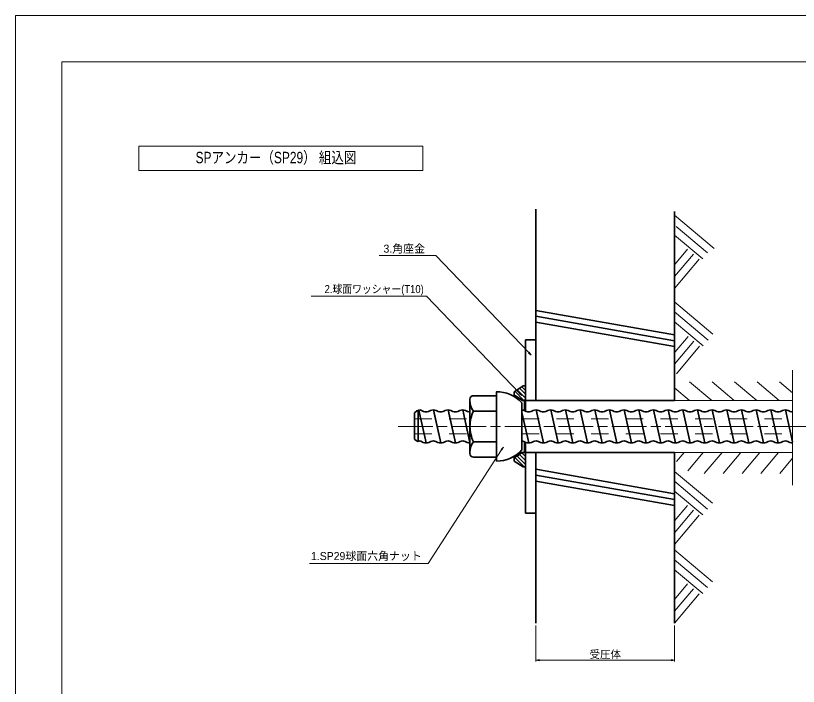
# Model space of a CAD drawing. Units: millimetres at full size, sheet at 1:2.5; details may follow other scales. Extents: x 4006 to 5686, y -945 to 258.
# Drawn here: x 4006 to 4683, y -322 to 258 of the extents above; entities that cross this region are included whole.
import ezdxf
from ezdxf.enums import TextEntityAlignment as Align

# ---------------------------------------------------------------- set-up
doc = ezdxf.new("R2010")
doc.units = ezdxf.units.MM
doc.header["$LTSCALE"] = 2.5
doc.linetypes.add('CHAIN', pattern=[18.5, 12, -1.5, 3.5, -1.5])
doc.linetypes.add('DASHED_SPACED', pattern=[12, 6, -6])
for name, color, linetype, lineweight in [('1外形線', 7, 'Continuous', 35), ('2細い実線', 3, 'Continuous', 20), ('3隠れ線', 2, 'DASHED_SPACED', 13), ('4中心線', 1, 'CHAIN', 15), ('6寸法線', 4, 'Continuous', 13), ('7 枠・タイトル', 7, 'Continuous', 13)]:
    doc.layers.add(name, color=color, linetype=linetype, lineweight=lineweight)
doc.styles.add('ＭＳ ゴシック', font='')
doc.styles.add('ＭＳ Ｐゴシック', font='')
doc.styles.get('ＭＳ ゴシック').set_extended_font_data('MS Gothic')
doc.styles.get('ＭＳ Ｐゴシック').set_extended_font_data('MS PGothic')
pattern_1 = [(315, (3519.181, 141.069), (1.6838, 1.6838), [])]

# ---------------------------------------------------------------- blocks, each defined once
blk = doc.blocks.new('open_arrow')
at = {"color": 0, "linetype": 'Continuous', "lineweight": -2}
blk.add_lwpolyline([(7.5, 1.25), (0, 0), (7.5, -1.25)], dxfattribs=at)

msp = doc.modelspace()

# ---------------------------------------------------------------- hatches: boundary and pattern name
at = {"layer": '2細い実線'}
h = msp.add_hatch(dxfattribs=at)
h.set_pattern_fill('USER', color=256, style=0, pattern_type=2)
h.set_pattern_definition([(140, (110.027, 419.882), (-8.03485, -9.57556), [])])
h.paths.add_polyline_path([(4678.293, -74.847), (4678.293, -58.745), (4576.145, -58.745), (4576.145, -74.847)])
h = msp.add_hatch(dxfattribs=at)
h.set_pattern_fill('USER', color=256, style=0, pattern_type=2)
h.set_pattern_definition(pattern_1)
h.paths.add_polyline_path([(4447.145, -74.847), (4444.145, -74.847, 0.0702), (4437.145, -70.235), (4437.145, -67.347), (4445.145, -62.347), (4447.145, -62.347)])
h = msp.add_hatch(dxfattribs=at)
h.set_pattern_fill('USER', color=256, style=0, pattern_type=2)
h.set_pattern_definition(pattern_1)
h.paths.add_polyline_path([(4445.145, -132.347), (4447.145, -132.347), (4447.145, -119.847), (4444.145, -119.847, -0.0702), (4437.145, -124.459), (4437.145, -127.347)])
h = msp.add_hatch(dxfattribs=at)
h.set_pattern_fill('USER', color=256, style=0, pattern_type=2)
h.set_pattern_definition([(50, (110.027, 439.882), (-9.57556, 8.03485), [])])
h.paths.add_polyline_path([(4576.145, -119.847), (4576.145, -126.257), (4590.272, -138.112), (4678.293, -138.112), (4678.293, -119.847)])

# ---------------------------------------------------------------- linework, layer by layer
at = {"layer": '1外形線'}
for p, q in [((4456.145, 90.478), (4456.145, -74.852)), ((4576.145, -74.847), (4576.145, 88.418)), ((4576.145, -18.134), (4456.145, 3.025)), ((4576.145, -23.211), (4456.145, -2.052)), ((4576.145, -28.289), (4456.145, -7.129)), ((4447.145, -84.084), (4447.145, -22.347)), ((4447.145, -22.347), (4456.145, -22.347)), ((4422.021, -67.347), (4422.021, -127.347)), ((4437.145, -67.347), (4445.145, -62.347)), ((4437.145, -71.438), (4437.145, -67.347)), ((4445.145, -62.347), (4447.145, -62.347)), ((4447.145, -74.847), (4447.145, -62.347)), ((4399.021, -73.797), (4399.021, -120.897)), ((4422.021, -70.797), (4402.021, -70.797)), ((4447.145, -73.847), (4446.145, -74.847)), ((4444.021, -76.951), (4444.021, -117.743)), ((4444.021, -76.951), (4444.021, -117.743)), ((4447.145, -74.847), (4444.145, -74.847)), ((4446.145, -74.847), (4446.145, -83.623)), ((4447.145, -74.847), (4456.145, -74.847)), ((4456.145, -74.847), (4576.145, -74.847)), ((4352.91, -83.999), (4351.145, -85.764)), ((4351.145, -108.264), (4351.145, -85.764)), ((4353.259, -83.879), (4354.145, -83.546)), ((4354.145, -83.546), (4354.145, -110.478)), ((4354.704, -83.362), (4360.995, -111.597)), ((4355.244, -85.787), (4360.995, -111.597)), ((4358.847, -84.362), (4357.078, -83.546)), ((4358.847, -84.362), (4357.078, -83.546)), ((4364.844, -83.546), (4363.076, -84.362)), ((4367.345, -83.097), (4373.695, -111.597)), ((4367.944, -85.787), (4373.695, -111.597)), ((4371.547, -84.362), (4369.778, -83.546)), ((4371.547, -84.362), (4369.778, -83.546)), ((4377.545, -83.546), (4375.776, -84.362)), ((4380.045, -83.097), (4386.395, -111.597)), ((4380.644, -85.787), (4386.395, -111.597)), ((4384.247, -84.362), (4382.478, -83.546)), ((4384.247, -84.362), (4382.478, -83.546)), ((4390.245, -83.546), (4388.476, -84.362)), ((4392.745, -83.097), (4399.021, -111.266)), ((4393.344, -85.787), (4399.021, -111.266)), ((4396.947, -84.362), (4395.178, -83.546)), ((4396.947, -84.362), (4395.178, -83.546)), ((4422.021, -84.072), (4402.021, -84.072)), ((4444.021, -85.234), (4449.895, -111.597)), ((4447.747, -84.362), (4445.978, -83.546)), ((4447.747, -84.362), (4445.978, -83.546)), ((4447.747, -84.362), (4445.978, -83.546)), ((4453.745, -83.546), (4451.976, -84.362)), ((4453.745, -83.546), (4451.976, -84.362)), ((4456.245, -83.097), (4462.595, -111.597)), ((4460.447, -84.362), (4458.678, -83.546)), ((4460.447, -84.362), (4458.678, -83.546)), ((4460.447, -84.362), (4458.678, -83.546)), ((4466.445, -83.546), (4464.676, -84.362)), ((4466.445, -83.546), (4464.676, -84.362)), ((4468.945, -83.097), (4475.295, -111.597)), ((4473.147, -84.362), (4471.378, -83.546)), ((4473.147, -84.362), (4471.378, -83.546)), ((4473.147, -84.362), (4471.378, -83.546)), ((4479.145, -83.546), (4477.376, -84.362)), ((4481.645, -83.097), (4487.995, -111.597)), ((4485.847, -84.362), (4484.078, -83.546)), ((4485.847, -84.362), (4484.078, -83.546)), ((4491.845, -83.546), (4490.076, -84.362)), ((4494.345, -83.097), (4500.695, -111.597)), ((4498.547, -84.362), (4496.778, -83.546)), ((4498.547, -84.362), (4496.778, -83.546)), ((4504.545, -83.546), (4502.776, -84.362)), ((4507.045, -83.097), (4513.395, -111.597)), ((4511.247, -84.362), (4509.479, -83.546)), ((4511.247, -84.362), (4509.479, -83.546)), ((4517.245, -83.546), (4515.476, -84.362)), ((4519.745, -83.097), (4526.095, -111.597)), ((4523.947, -84.362), (4522.179, -83.546)), ((4523.947, -84.362), (4522.179, -83.546)), ((4529.945, -83.546), (4528.176, -84.362)), ((4532.445, -83.097), (4538.795, -111.597)), ((4536.647, -84.362), (4534.879, -83.546)), ((4536.647, -84.362), (4534.879, -83.546)), ((4542.645, -83.546), (4540.876, -84.362)), ((4545.146, -83.097), (4551.495, -111.597)), ((4549.348, -84.362), (4547.579, -83.546)), ((4549.348, -84.362), (4547.579, -83.546)), ((4555.345, -83.546), (4553.576, -84.362)), ((4557.846, -83.097), (4564.196, -111.597)), ((4562.048, -84.362), (4560.279, -83.546)), ((4562.048, -84.362), (4560.279, -83.546)), ((4568.045, -83.546), (4566.276, -84.362)), ((4570.546, -83.097), (4576.896, -111.597)), ((4574.748, -84.362), (4572.979, -83.546)), ((4574.748, -84.362), (4572.979, -83.546)), ((4580.745, -83.546), (4578.976, -84.362)), ((4583.246, -83.097), (4589.596, -111.597)), ((4587.448, -84.362), (4585.679, -83.546)), ((4587.448, -84.362), (4585.679, -83.546)), ((4593.445, -83.546), (4591.676, -84.362)), ((4595.946, -83.097), (4602.296, -111.597)), ((4600.148, -84.362), (4598.379, -83.546)), ((4600.148, -84.362), (4598.379, -83.546)), ((4606.145, -83.546), (4604.376, -84.362)), ((4608.646, -83.097), (4614.996, -111.597)), ((4612.848, -84.362), (4611.079, -83.546)), ((4612.848, -84.362), (4611.079, -83.546)), ((4618.845, -83.546), (4617.076, -84.362)), ((4621.346, -83.097), (4627.696, -111.597)), ((4625.548, -84.362), (4623.779, -83.546)), ((4625.548, -84.362), (4623.779, -83.546)), ((4631.545, -83.546), (4629.776, -84.362)), ((4634.046, -83.097), (4640.396, -111.597)), ((4638.248, -84.362), (4636.479, -83.546)), ((4638.248, -84.362), (4636.479, -83.546)), ((4644.245, -83.546), (4642.477, -84.362)), ((4646.746, -83.097), (4653.096, -111.597)), ((4650.948, -84.362), (4649.179, -83.546)), ((4650.948, -84.362), (4649.179, -83.546)), ((4656.945, -83.546), (4655.177, -84.362)), ((4659.446, -83.097), (4665.796, -111.597)), ((4663.648, -84.362), (4661.879, -83.546)), ((4663.648, -84.362), (4661.879, -83.546)), ((4669.645, -83.546), (4667.876, -84.362)), ((4672.146, -83.097), (4678.293, -110.685)), ((4676.348, -84.362), (4674.579, -83.546)), ((4676.348, -84.362), (4674.579, -83.546)), ((4351.145, -89.847), (4351.145, -104.847)), ((4351.145, -89.847), (4351.145, -104.847)), ((4351.144, -108.264), (4352.644, -109.764)), ((4354.145, -110.478), (4352.644, -109.764)), ((4358.494, -111.148), (4355.967, -109.982)), ((4365.197, -110.332), (4363.428, -111.148)), ((4365.197, -110.332), (4363.428, -111.148)), ((4371.194, -111.148), (4369.426, -110.332)), ((4371.194, -111.148), (4369.426, -110.332)), ((4377.897, -110.332), (4376.128, -111.148)), ((4377.897, -110.332), (4376.128, -111.148)), ((4383.895, -111.148), (4382.126, -110.332)), ((4383.895, -111.148), (4382.126, -110.332)), ((4390.597, -110.332), (4388.828, -111.148)), ((4390.597, -110.332), (4388.828, -111.148)), ((4396.595, -111.148), (4394.826, -110.332)), ((4396.595, -111.148), (4394.826, -110.332)), ((4422.021, -110.622), (4402.021, -110.622)), ((4422.021, -112.836), (4422.021, -119.236)), ((4447.395, -111.148), (4445.626, -110.332)), ((4447.395, -111.148), (4445.626, -110.332)), ((4446.145, -110.571), (4446.145, -119.847)), ((4447.145, -132.347), (4447.145, -111.032)), ((4454.097, -110.332), (4452.328, -111.148)), ((4454.097, -110.332), (4452.328, -111.148)), ((4454.097, -110.332), (4452.328, -111.148)), ((4460.095, -111.148), (4458.326, -110.332)), ((4460.095, -111.148), (4458.326, -110.332)), ((4466.797, -110.332), (4465.028, -111.148)), ((4466.797, -110.332), (4465.028, -111.148)), ((4466.797, -110.332), (4465.028, -111.148)), ((4472.795, -111.148), (4471.026, -110.332)), ((4472.795, -111.148), (4471.026, -110.332)), ((4479.497, -110.332), (4477.728, -111.148)), ((4479.497, -110.332), (4477.728, -111.148)), ((4485.495, -111.148), (4483.726, -110.332)), ((4492.197, -110.332), (4490.428, -111.148)), ((4498.195, -111.148), (4496.426, -110.332)), ((4504.897, -110.332), (4503.128, -111.148)), ((4510.895, -111.148), (4509.126, -110.332)), ((4517.597, -110.332), (4515.829, -111.148)), ((4523.595, -111.148), (4521.826, -110.332)), ((4530.297, -110.332), (4528.529, -111.148)), ((4536.295, -111.148), (4534.526, -110.332)), ((4542.997, -110.332), (4541.229, -111.148)), ((4548.995, -111.148), (4547.226, -110.332)), ((4555.697, -110.332), (4553.929, -111.148)), ((4561.695, -111.148), (4559.926, -110.332)), ((4568.397, -110.332), (4566.629, -111.148)), ((4574.395, -111.148), (4572.626, -110.332)), ((4581.097, -110.332), (4579.329, -111.148)), ((4587.095, -111.148), (4585.326, -110.332)), ((4593.797, -110.332), (4592.029, -111.148)), ((4599.795, -111.148), (4598.026, -110.332)), ((4606.497, -110.332), (4604.729, -111.148)), ((4612.495, -111.148), (4610.726, -110.332)), ((4619.197, -110.332), (4617.429, -111.148)), ((4625.195, -111.148), (4623.426, -110.332)), ((4631.898, -110.332), (4630.129, -111.148)), ((4637.895, -111.148), (4636.126, -110.332)), ((4644.598, -110.332), (4642.829, -111.148)), ((4650.595, -111.148), (4648.827, -110.332)), ((4657.298, -110.332), (4655.529, -111.148)), ((4663.295, -111.148), (4661.527, -110.332)), ((4669.998, -110.332), (4668.229, -111.148)), ((4675.995, -111.148), (4674.227, -110.332)), ((4441.988, -119.847), (4446.145, -119.847)), ((4447.145, -119.847), (4444.145, -119.847)), ((4447.145, -120.847), (4446.145, -119.847)), ((4456.145, -119.847), (4447.145, -119.847)), ((4447.145, -172.347), (4447.145, -120.847)), ((4447.145, -120.847), (4447.145, -133.347)), ((4447.145, -120.847), (4447.145, -133.347)), ((4456.145, -119.847), (4456.145, -172.347)), ((4456.145, -119.847), (4576.145, -119.847)), ((4576.145, -267.521), (4576.145, -119.847)), ((4422.021, -123.897), (4402.021, -123.897)), ((4437.145, -127.347), (4437.145, -123.256)), ((4437.145, -127.347), (4445.145, -132.347)), ((4445.145, -132.347), (4447.145, -132.347)), ((4456.145, -129.847), (4456.145, -267.521)), ((4456.145, -134.49), (4576.145, -155.65)), ((4456.145, -139.568), (4576.145, -160.727)), ((4456.145, -144.645), (4576.145, -165.804)), ((4456.145, -172.347), (4447.145, -172.347))]:
    msp.add_line(p, q, dxfattribs=at)
for centre, radius, start, end in [((4422.021, -97.347), 30, 42.83343, 90.66643), ((4402.021, -73.797), 3, 90, 180), ((4424.301, -97.347), 30, 48.59038, 64.65267), ((4414.021, -75.072), 15, 180, 216.8699), ((4351.145, -78.264), 6, 287.11443, 290.63395), ((4356.611, -90.097), 7, 98.21321, 110.63387), ((4354.611, -90.097), 7, 69.36613, 81.78679), ((4360.961, -78.747), 6, 249.36789, 290.63395), ((4360.961, -78.747), 6, 249.36789, 290.63395), ((4360.961, -78.747), 6, 249.36789, 290.63395), ((4360.961, -78.747), 6, 249.36789, 290.63395), ((4367.311, -90.097), 7, 69.36613, 110.63387), ((4373.661, -78.747), 6, 249.36789, 290.63395), ((4373.661, -78.747), 6, 249.36789, 290.63395), ((4373.661, -78.747), 6, 249.36789, 290.63395), ((4373.661, -78.747), 6, 249.36789, 290.63395), ((4380.011, -90.097), 7, 69.36613, 110.63387), ((4386.361, -78.747), 6, 249.36789, 290.63395), ((4386.361, -78.747), 6, 249.36789, 290.63395), ((4386.361, -78.747), 6, 249.36789, 290.63395), ((4386.361, -78.747), 6, 249.36789, 290.63395), ((4392.711, -90.097), 7, 69.36613, 110.63387), ((4399.061, -78.747), 6, 249.36789, 269.61671), ((4399.061, -78.747), 6, 249.36789, 269.61671), ((4399.061, -78.747), 6, 249.36789, 269.61671), ((4399.061, -78.747), 6, 249.36789, 269.61671), ((4429.892, -97.347), 30.871, 154.53143, 180), ((4443.512, -90.097), 7, 69.36613, 85.82448), ((4443.512, -90.097), 7, 69.36613, 84.81216), ((4443.512, -90.097), 7, 69.36613, 84.81216), ((4449.862, -78.747), 6, 249.36789, 290.63395), ((4449.862, -78.747), 6, 249.36789, 290.63395), ((4449.862, -78.747), 6, 249.36789, 290.63395), ((4456.212, -90.097), 7, 69.36613, 110.63387), ((4456.212, -90.097), 7, 69.36613, 110.63387), ((4456.212, -90.097), 7, 69.36613, 110.63387), ((4462.562, -78.747), 6, 249.36789, 290.63395), ((4462.562, -78.747), 6, 249.36789, 290.63395), ((4462.562, -78.747), 6, 249.36789, 290.63395), ((4468.912, -90.097), 7, 69.36613, 110.63387), ((4468.912, -90.097), 7, 69.36613, 110.63387), ((4468.912, -90.097), 7, 69.36613, 110.63387), ((4475.262, -78.747), 6, 249.36789, 290.63395), ((4475.262, -78.747), 6, 249.36789, 290.63395), ((4481.612, -90.097), 7, 69.36613, 110.63387), ((4481.612, -90.097), 7, 69.36613, 110.63387), ((4487.962, -78.747), 6, 249.36789, 290.63395), ((4494.312, -90.097), 7, 69.36613, 110.63387), ((4494.312, -90.097), 7, 69.36613, 110.63387), ((4500.662, -78.747), 6, 249.36789, 290.63395), ((4507.012, -90.097), 7, 69.36613, 110.63387), ((4507.012, -90.097), 7, 69.36613, 110.63387), ((4513.362, -78.747), 6, 249.36789, 290.63395), ((4519.712, -90.097), 7, 69.36613, 110.63387), ((4519.712, -90.097), 7, 69.36613, 110.63387), ((4526.062, -78.747), 6, 249.36789, 290.63395), ((4532.412, -90.097), 7, 69.36613, 110.63387), ((4532.412, -90.097), 7, 69.36613, 110.63387), ((4538.762, -78.747), 6, 249.36789, 290.63395), ((4545.112, -90.097), 7, 69.36613, 110.63387), ((4545.112, -90.097), 7, 69.36613, 110.63387), ((4551.462, -78.747), 6, 249.36789, 290.63395), ((4557.812, -90.097), 7, 69.36613, 110.63387), ((4557.812, -90.097), 7, 69.36613, 110.63387), ((4564.162, -78.747), 6, 249.36789, 290.63395), ((4570.512, -90.097), 7, 69.36613, 110.63387), ((4570.512, -90.097), 7, 69.36613, 110.63387), ((4576.862, -78.747), 6, 249.36789, 290.63395), ((4583.212, -90.097), 7, 69.36613, 110.63387), ((4583.212, -90.097), 7, 69.36613, 110.63387), ((4589.562, -78.747), 6, 249.36789, 290.63395), ((4595.912, -90.097), 7, 69.36613, 110.63387), ((4595.912, -90.097), 7, 69.36613, 110.63387), ((4602.262, -78.747), 6, 249.36789, 290.63395), ((4608.612, -90.097), 7, 69.36613, 110.63387), ((4608.612, -90.097), 7, 69.36613, 110.63387), ((4614.962, -78.747), 6, 249.36789, 290.63395), ((4621.312, -90.097), 7, 69.36613, 110.63387), ((4621.312, -90.097), 7, 69.36613, 110.63387), ((4627.662, -78.747), 6, 249.36789, 290.63395), ((4634.012, -90.097), 7, 69.36613, 110.63387), ((4634.012, -90.097), 7, 69.36613, 110.63387), ((4640.362, -78.747), 6, 249.36789, 290.63395), ((4646.712, -90.097), 7, 69.36613, 110.63387), ((4646.712, -90.097), 7, 69.36613, 110.63387), ((4653.062, -78.747), 6, 249.36789, 290.63395), ((4659.412, -90.097), 7, 69.36613, 110.63387), ((4659.412, -90.097), 7, 69.36613, 110.63387), ((4665.762, -78.747), 6, 249.36789, 290.63395), ((4672.112, -90.097), 7, 69.36613, 110.63387), ((4672.112, -90.097), 7, 69.36613, 110.63387), ((4678.462, -78.747), 6, 249.36789, 268.38291), ((4429.892, -97.347), 30.871, 180, 205.46857), ((4356.611, -115.947), 6, 96.1675, 114.27525), ((4360.961, -104.597), 7, 249.36613, 290.63387), ((4360.961, -104.597), 7, 249.36613, 290.63387), ((4367.311, -115.947), 6, 69.36605, 110.6363), ((4373.661, -104.597), 7, 249.36613, 290.63387), ((4373.661, -104.597), 7, 249.36613, 290.63387), ((4380.011, -115.947), 6, 69.36605, 110.6363), ((4386.361, -104.597), 7, 249.36613, 290.63387), ((4386.361, -104.597), 7, 249.36613, 290.63387), ((4392.711, -115.947), 6, 69.36605, 110.6363), ((4399.061, -104.597), 7, 249.36613, 269.67146), ((4399.061, -104.597), 7, 249.36613, 269.67146), ((4414.021, -119.622), 15, 143.1301, 180), ((4443.512, -115.947), 6, 69.36605, 85.1266), ((4443.512, -115.947), 6, 69.36605, 83.94413), ((4443.512, -115.947), 6, 69.36605, 83.94413), ((4449.862, -104.597), 7, 249.36613, 290.63387), ((4449.862, -104.597), 7, 249.36613, 290.63387), ((4456.212, -115.947), 6, 69.36605, 110.6363), ((4456.212, -115.947), 6, 69.36605, 110.6363), ((4456.212, -115.947), 6, 69.36605, 110.6363), ((4462.562, -104.597), 7, 249.36613, 290.63387), ((4462.562, -104.597), 7, 249.36613, 290.63387), ((4468.912, -115.947), 6, 69.36605, 110.6363), ((4468.912, -115.947), 6, 69.36605, 110.6363), ((4468.912, -115.947), 6, 69.36605, 110.6363), ((4475.262, -104.597), 7, 249.36613, 290.63387), ((4475.262, -104.597), 7, 249.36613, 290.63387), ((4481.612, -115.947), 6, 69.36605, 110.6363), ((4481.612, -115.947), 6, 69.36605, 110.6363), ((4487.962, -104.597), 7, 249.36613, 290.63387), ((4494.312, -115.947), 6, 69.36605, 110.6363), ((4494.312, -115.947), 6, 69.36605, 110.6363), ((4500.662, -104.597), 7, 249.36613, 290.63387), ((4507.012, -115.947), 6, 69.36605, 110.6363), ((4507.012, -115.947), 6, 69.36605, 110.6363), ((4513.362, -104.597), 7, 249.36613, 290.63387), ((4519.712, -115.947), 6, 69.36605, 110.6363), ((4519.712, -115.947), 6, 69.36605, 110.6363), ((4526.062, -104.597), 7, 249.36613, 290.63387), ((4532.412, -115.947), 6, 69.36605, 110.6363), ((4532.412, -115.947), 6, 69.36605, 110.6363), ((4538.762, -104.597), 7, 249.36613, 290.63387), ((4545.112, -115.947), 6, 69.36605, 110.6363), ((4545.112, -115.947), 6, 69.36605, 110.6363), ((4551.462, -104.597), 7, 249.36613, 290.63387), ((4557.812, -115.947), 6, 69.36605, 110.6363), ((4557.812, -115.947), 6, 69.36605, 110.6363), ((4564.162, -104.597), 7, 249.36613, 290.63387), ((4570.512, -115.947), 6, 69.36605, 110.6363), ((4570.512, -115.947), 6, 69.36605, 110.6363), ((4576.862, -104.597), 7, 249.36613, 290.63387), ((4583.212, -115.947), 6, 69.36605, 110.6363), ((4583.212, -115.947), 6, 69.36605, 110.6363), ((4589.562, -104.597), 7, 249.36613, 290.63387), ((4595.912, -115.947), 6, 69.36605, 110.6363), ((4595.912, -115.947), 6, 69.36605, 110.6363), ((4602.262, -104.597), 7, 249.36613, 290.63387), ((4608.612, -115.947), 6, 69.36605, 110.6363), ((4608.612, -115.947), 6, 69.36605, 110.6363), ((4614.962, -104.597), 7, 249.36613, 290.63387), ((4621.312, -115.947), 6, 69.36605, 110.6363), ((4621.312, -115.947), 6, 69.36605, 110.6363), ((4627.662, -104.597), 7, 249.36613, 290.63387), ((4634.012, -115.947), 6, 69.36605, 110.6363), ((4634.012, -115.947), 6, 69.36605, 110.6363), ((4640.362, -104.597), 7, 249.36613, 290.63387), ((4646.712, -115.947), 6, 69.36605, 110.6363), ((4646.712, -115.947), 6, 69.36605, 110.6363), ((4653.062, -104.597), 7, 249.36613, 290.63387), ((4659.412, -115.947), 6, 69.36605, 110.6363), ((4659.412, -115.947), 6, 69.36605, 110.6363), ((4665.762, -104.597), 7, 249.36613, 290.63387), ((4672.112, -115.947), 6, 69.36605, 110.6363), ((4672.112, -115.947), 6, 69.36605, 110.6363), ((4678.462, -104.597), 7, 249.36613, 268.61148), ((4402.021, -120.897), 3, 180, 270), ((4422.021, -97.347), 30, 269.78306, 317.16657), ((4424.301, -97.347), 30, 295.34733, 311.40962)]:
    msp.add_arc(centre, radius, start, end, dxfattribs=at)
at = {"layer": '2細い実線'}
for p, q in [((4610.533, 56.433), (4576.145, 85.289)), ((4604.748, 52.721), (4577.662, 75.449)), ((4600.529, 47.694), (4576.145, 68.155)), ((4576.145, 42.455), (4587.393, 55.861)), ((4576.145, 32.246), (4592.42, 51.643)), ((4576.145, 22.036), (4597.448, 47.424)), ((4609.355, -17.594), (4576.145, 10.273)), ((4605.137, -22.622), (4576.145, 1.706)), ((4600.919, -27.649), (4576.145, -6.861)), ((4576.534, -32.888), (4587.783, -19.482)), ((4576.145, -43.561), (4592.81, -23.7)), ((4577.727, -51.884), (4597.837, -27.918)), ((4678.293, -48.755), (4678.293, -148.123)), ((4576.145, -74.847), (4678.293, -74.847)), ((4576.145, -119.847), (4678.293, -119.847)), ((4608.982, -163.811), (4576.145, -136.257)), ((4604.764, -168.839), (4576.145, -144.824)), ((4600.545, -173.866), (4576.145, -153.391)), ((4576.161, -179.105), (4587.409, -165.699)), ((4576.145, -189.333), (4592.436, -169.917)), ((4576.145, -199.543), (4597.464, -174.135)), ((4608.997, -231.771), (4576.145, -204.205)), ((4604.779, -236.798), (4576.145, -212.771)), ((4600.561, -241.826), (4576.145, -221.338)), ((4576.176, -247.064), (4587.425, -233.659)), ((4576.145, -257.311), (4592.452, -237.877)), ((4576.145, -267.521), (4597.479, -242.095))]:
    msp.add_line(p, q, dxfattribs=at)
at = {"layer": '3隠れ線'}
for p, q in [((4351.145, -90.847), (4399.021, -90.847)), ((4444.021, -90.847), (4678.293, -90.847)), ((4351.145, -103.847), (4399.021, -103.847)), ((4444.021, -103.847), (4678.293, -103.847))]:
    msp.add_line(p, q, dxfattribs=at)
at = {"layer": '4中心線'}
msp.add_line((4336.811, -97.347), (5337.442, -97.347), dxfattribs=at)
at = {"layer": '6寸法線'}
for p, q in [((4456.145, -269.521), (4456.145, -300.657)), ((4576.145, -269.521), (4576.145, -300.657)), ((4456.145, -299.657), (4576.145, -299.657))]:
    msp.add_line(p, q, dxfattribs=at)
for points in [[(4452.113, -35.681), (4450.036, -33.515), (4369.6, 50.355), (4320.345, 50.355)], [(4443.936, -70.651), (4441.859, -68.486), (4361.423, 15.384), (4261.687, 15.384)], [(4427.95, -115.227), (4426.325, -117.749), (4362.968, -216.103), (4260.07, -216.103)]]:
    msp.add_lwpolyline(points, dxfattribs=at)
at = {"layer": '7 枠・タイトル'}
for p, q in [((4005.728, 257.966), (5685.728, 257.966)), ((4005.728, 257.966), (4005.728, -930.034)), ((4045.728, 217.966), (5645.728, 217.966)), ((4045.728, 217.966), (4045.728, -890.034)), ((4112.335, 124.136), (4112.335, 144.934)), ((4112.335, 144.934), (4358.263, 144.934)), ((4358.263, 124.136), (4358.263, 144.934)), ((4112.335, 124.136), (4358.263, 124.136))]:
    msp.add_line(p, q, dxfattribs=at)

# ---------------------------------------------------------------- block references
at = {"layer": '6寸法線', "xscale": 0.4, "yscale": 0.4}
for p, rotation in [((4452.113, -35.681), 133.8), ((4443.936, -70.651), 133.8), ((4427.95, -115.227), 237.2), ((4576.145, -299.657), 180)]:
    msp.add_blockref('open_arrow', p, dxfattribs=dict(at, rotation=rotation))
msp.add_blockref('open_arrow', (4456.145, -299.657), dxfattribs=at)

# ---------------------------------------------------------------- texts
at = {"layer": '6寸法線', "style": 'ＭＳ Ｐゴシック'}
msp.add_text('3.角座金', height=6.928, dxfattribs=at).set_placement((4360.06, 56.408), align=Align.MIDDLE_RIGHT)
at = {"layer": '6寸法線', "style": 'ＭＳ Ｐゴシック', "width": 0.9}
msp.add_text('2.球面ワッシャー(T10)', height=6.928, dxfattribs=at).set_placement((4359.006, 21.437), align=Align.MIDDLE_RIGHT)
at = {"layer": '6寸法線', "style": 'ＭＳ Ｐゴシック'}
msp.add_text('1.SP29球面六角ナット', height=6.928, dxfattribs=at).set_placement((4261.401, -215.086), align=Align.BOTTOM_LEFT)
at = {"layer": '6寸法線', "style": 'ＭＳ ゴシック'}
msp.add_text('受圧体', height=6.646, dxfattribs=at).set_placement((4516.145, -294.553), align=Align.MIDDLE_CENTER)
at = {"layer": '7 枠・タイトル', "style": 'ＭＳ Ｐゴシック', "width": 0.8}
msp.add_text('SPアンカー（SP29） 組込図', height=9.897, dxfattribs=at).set_placement((4161.47, 127.306), align=Align.BOTTOM_LEFT)

doc.saveas('drawing.dxf')
